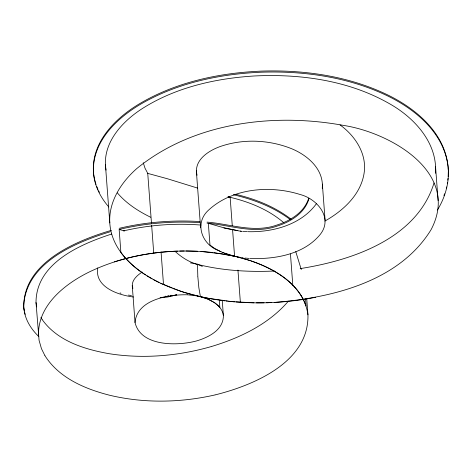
<?xml version="1.0" encoding="UTF-8"?>
<svg xmlns="http://www.w3.org/2000/svg" width="472" height="472" viewBox="0 0 472 472"><rect width="100%" height="100%" fill="white"/><g stroke="black" fill="none" stroke-linecap="round" stroke-linejoin="round"><path stroke-width="0.71" d="M448.317 171.519L448.158 176.664M197.479 264.001L197.815 276.391M435.497 173.301C437.609 143.712 415.507 119.009 391.559 104.908C350.478 80.659 301.319 73.673 254.278 75.974C215.415 78.405 175.908 87.332 142.68 108.342C122.083 121.392 101.338 143.812 106.076 170.144M322.258 188.31C324.111 168.321 305.744 153.689 288.722 147.594C267.164 139.694 242.791 138.904 220.979 146.267C209.013 150.308 193.113 160.226 197.072 175.26M447.81 180.103L448.005 178.387M447.279 183.543L447.474 182.393M97.757 267.878C94.418 287.183 118.466 295.171 133.546 297M446.27 188.116L446.553 186.971M434.016 182.988C417.03 238.566 352.206 260.444 300.21 268.603M308.965 198.747C304.788 213.161 290.604 221.846 277.058 226.106C254.036 234.401 230.23 225.026 207.072 223.191M308.729 198.216C304.304 212.323 290.363 220.813 276.975 225.026C253.954 233.321 230.153 223.946 206.99 222.111M443.934 195.514L444.553 193.809M437.432 210.016C445.084 197.55 449.468 182.788 448.193 168.091M316.505 203.579C301.23 224.755 272.899 232.407 247.9 231.681M288.416 301.13C268.674 324.193 240.23 337.834 211.627 346.46M142.149 272.078C137.269 275.294 132.054 279.766 132.266 285.784L135.033 322.582C140.833 346.672 177.525 346.041 196.393 340.979C208.506 337.403 223.462 330.005 223.386 315.632L222.229 300.251M324.878 221.079C343.032 210.837 360.661 194.877 364.083 173.318C367.192 154.037 355.186 135.818 340.082 124.962M176.687 294.805L168.268 296.894L160.043 297.708M114.425 261.877C134.845 255.352 156.191 251.889 177.596 251.128M111.64 234.047C80.146 244.242 35.978 263.317 36.014 302.499L39.064 340.312L41.453 348.661L44.899 355.617M211.279 346.56C178.375 356.053 142.916 359.086 108.849 353.652C84.293 349.292 57.484 340.949 42.303 319.75M110.33 231.717C75.16 242.449 25.836 262.875 23.7 305.832M111.351 230.336C75.768 240.867 23.234 262.686 23.759 307.048M176.622 294.776L173.242 295.62M215.214 394.881C253.476 385.353 309.13 362.219 307.951 314.836L306.741 298.688M119.168 228.336C145.553 222.094 172.87 219.869 199.922 221.563M119.251 229.416C145.63 223.173 172.953 220.949 200.004 222.642M123.516 230.897C148.827 224.955 175.071 223.026 200.989 225.055M214.919 394.952C180.587 402.758 144.397 403.454 110.053 395.347C85.308 389.123 59.153 378.113 44.964 355.723M170.628 295.336L171.124 295.224M171.891 295.914L172.563 295.767M170.545 296.186L169.206 296.428M315.597 297.301C291.696 301.986 267.217 303.738 242.891 302.434M168.675 295.726L167.707 295.897M167.873 296.652L166.551 296.847M210.595 252.278C169.572 248.207 126.968 253.93 89.597 271.813C64.682 283.955 36.828 305.927 38.586 336.672M165.336 296.245L165.802 296.186M164.58 297.1L161.99 297.354M274.232 302.434C331.456 298.033 399.147 281.813 431.148 229.551C460.996 172.563 390.368 132.661 343.598 125.422C273.553 112.584 193.473 122.325 136.856 168.504C120.631 182.741 107.356 203.462 110.053 225.864C112.519 247.003 128.172 263.848 145.447 274.834M274.427 271.034C248.986 272.126 223.203 270.71 198.411 264.603C189.502 262.503 181.655 257.376 174.964 251.263M271.683 302.564L266.586 302.747M179.791 251.057L184.174 250.986M264.043 302.806L256.42 302.847M186.062 250.98L197.62 251.269M253.924 302.817L231.746 301.602L208.665 298.363M247.127 231.64L243.109 231.339M187.496 294.788C169.218 294.345 136.827 299.354 135.033 322.582M187.608 294.793L196.836 295.891L204.972 298.021M242.472 302.41L240.785 302.31M249.912 258.485C274.698 259.441 303.927 254.632 320.394 234.218C333.208 217.899 317.219 198.818 300.092 194.499C269.884 184.971 231.899 188.116 208.063 210.577C194.399 223.462 201.638 244.183 218.477 250.573M200.93 251.452L222.837 253.948M249.039 258.42L245.115 258.06M236.006 301.974L240.366 302.281L237.941 270.067M234.537 301.85L228.619 301.283M226.188 301.012L227.41 301.154M211.716 252.402L212.837 252.532M241.103 231.121L239.988 230.979M224.961 300.87L216.902 299.767M213.958 252.667L233.498 256.03M190.393 262.91L193.591 263.405M243.109 257.812L241.841 257.635M215.975 299.62L210.642 298.729M237.864 230.666L223.899 228.041M242.242 231.534L240.454 231.233M239.935 257.334L223.663 254.089M131.417 295.608L128.431 295.071M239.552 231.073L222.477 227.415L208.335 223.309L209.969 245.015L214.424 248.266L220.984 251.777M209.987 298.605L204.883 297.62M193.803 263.441L198.275 264.615L202.364 266.42M208.005 298.239L201.078 296.811M204.228 297.484L202.211 297.059M201.072 296.805L201.603 296.923M233.858 256.107L234.159 256.178L222.383 252.39M234.572 256.272L232.543 229.256M199.32 296.41L197.202 295.914M234.041 256.148L240.72 257.8M235.463 256.479L236.348 256.691M199.821 296.528L185.891 292.864M196.494 295.743L193.715 295.041M237.227 256.904L249.127 260.284M124.496 230.991L119.156 229.433L120.885 252.437C131.216 266.426 146.037 276.385 161.619 283.707M228.07 196.794C248.16 201.438 268.102 209.143 283.849 222.79M232.95 255.883L228.678 254.679M192.959 294.847L185.248 292.669M228.112 196.789L230.141 197.325L232.265 225.569M236.018 194.411C255.682 199.06 274.964 206.813 291.071 219.185M233.339 194.73C253.564 199.438 273.536 206.996 290.245 219.557M241.575 258.031L246.071 259.329M201.302 296.906L207.839 299.106L213.143 301.791M185.514 292.752L181.696 291.554M185.077 292.616L184.133 292.327M246.537 259.47C273.235 267.659 303.797 284.415 307.951 314.836M120.089 292.953L120.968 293.224M183.189 292.032L183.655 292.18M197.538 188.074L167.477 178.77L147.742 173.383L151.488 223.221M228.383 254.591L225.303 253.541M182.752 291.897L175.796 289.537M181.331 291.436L180.593 291.195M249.529 260.414L250.154 260.621M180.227 291.077L161.931 283.849M251.116 260.945C270.562 267.665 290.227 278.179 301.443 296.056M205.249 298.115L206.057 298.41M174.77 289.165L172.764 288.416M225.032 253.434L224.489 253.234M206.577 298.605L207.084 298.805M171.56 287.95L160.822 283.33M223.415 252.815L218.937 250.803M207.591 299.006L208.087 299.213M208.577 299.425L214.642 302.764L218.813 306.298M150.704 217.262C138.29 211.214 126.372 203.515 117.375 192.895M159.011 282.457L153.736 279.737M152.037 278.793L147.046 275.843M213.763 302.18C218.506 305.172 222.808 309.821 223.386 315.632M38.816 336.548C30.999 329.143 24.851 319.314 23.907 308.399M219.032 306.534L219.846 307.478L219.332 300.705M108.831 206.972C100.483 197.497 94.388 185.602 93.521 172.858M42.173 319.562L40.911 317.52M147.807 173.484L145.004 168.174L143.24 162.716M301.46 296.086L304.151 301.118L306.086 306.039L305.555 299.018M98.648 190.835L99.374 192.293M97.964 189.372L96.736 186.422M132.892 288.345L132.266 285.784M295.749 251.594L301.283 269.53M95.692 183.443L96.022 184.434M95.244 181.944L95.545 182.941M25.181 314.387L24.556 312.004M95.108 181.443L94.27 177.92M200.411 296.676L198.836 287.619L197.833 276.704M36.698 306.894L36.014 302.499M24.084 309.602L24.302 310.806M94.17 177.419L93.692 174.38M447.727 164.055C442.665 131.948 415.071 109.239 387.353 95.798C348.413 77.113 304.481 70.812 261.606 72.186C219.863 73.939 177.507 82.854 141.063 103.946C117.121 117.965 92.813 141.004 93.409 170.882M447.952 165.76C444.341 132.367 415.738 108.471 387.27 94.719C348.33 76.033 304.399 69.732 261.523 71.107C219.043 72.906 175.855 82.075 139.022 104.046C115.174 118.354 91.196 142.397 93.48 172.41M23.771 307.183L23.989 309.479M447.875 164.681L448.134 167.466M448.058 166.386L448.359 170.882M93.397 171.33L93.603 173.938M23.677 305.968L23.854 308.263M435.562 166.84L438.099 200.594M322.37 184.115L325.078 220.082M290.457 254.013L292.799 285.165M196.34 170.834L200.618 227.793M161.052 251.847L163.513 284.575M151.648 225.356L153.736 253.122M105.427 164.746L109.799 222.89"/></g></svg>
